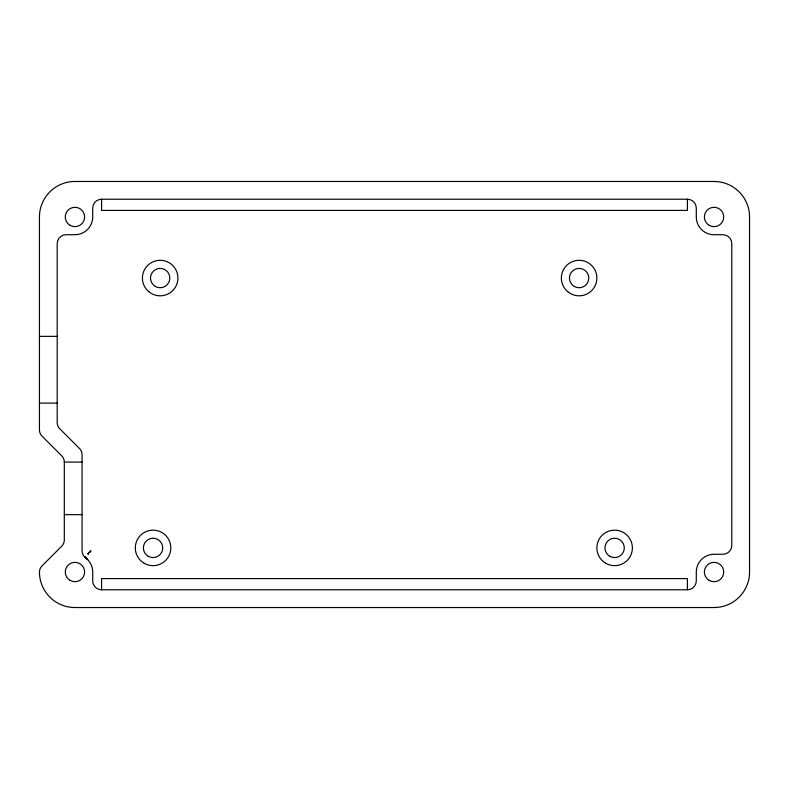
<?xml version="1.0" encoding="UTF-8"?>
<svg xmlns="http://www.w3.org/2000/svg" width="789" height="789" viewBox="0 0 789 789"><rect width="100%" height="100%" fill="white"/><g stroke="black" fill="none" stroke-linecap="round" stroke-linejoin="round"><path stroke-width="1.18" d="M101.584 199.222L687.416 199.222A8.876 8.876 0 0 1 696.293 208.099L696.293 216.975A17.752 17.752 0 0 0 714.045 234.727L722.921 234.727A8.876 8.876 0 0 1 731.798 243.604L731.798 545.396A8.876 8.876 0 0 1 722.921 554.272L714.045 554.272A17.752 17.752 0 0 0 696.293 572.025L696.293 580.901A8.876 8.876 0 0 1 687.416 589.778L101.584 589.778A8.876 8.876 0 0 1 92.707 580.901L92.707 572.025A17.752 17.752 0 0 0 85.606 557.823A8.876 8.876 0 0 1 82.056 550.722L82.056 454.73A8.876 8.876 0 0 0 79.452 448.458L59.806 428.802A8.876 8.876 0 0 1 57.203 422.529L57.203 243.604A8.876 8.876 0 0 1 66.079 234.727L74.955 234.727A17.752 17.752 0 0 0 92.707 216.975L92.707 208.099A8.876 8.876 0 0 1 101.584 199.222L101.584 210.407L687.416 210.407L687.416 199.222M39.45 336.361L57.203 336.361M39.45 403.11L57.203 403.11M64.303 462.088L64.303 539.942A8.876 8.876 0 0 1 61.7 546.225L42.054 565.871A8.876 8.876 0 0 0 39.45 572.193A35.505 35.505 0 0 0 74.955 607.53L714.045 607.53A35.505 35.505 0 0 0 749.55 572.025L749.55 216.975A35.505 35.505 0 0 0 714.045 181.47L74.955 181.47A35.505 35.505 0 0 0 39.45 216.975L39.45 429.877A8.876 8.876 0 0 0 42.054 436.159L61.7 455.805A8.876 8.876 0 0 1 64.303 462.088L82.056 462.088M64.303 514.655L82.056 514.655M90.104 551.836L88.763 552.842L90.932 550.722L90.005 551.955M687.416 589.778L687.416 578.593L101.584 578.593L101.584 589.778M85.695 557.705L87.747 559.559L84.67 556.827L85.676 557.734M85.942 557.379L84.956 556.541L85.942 557.379M88.516 553.947L87.757 553.819L88.516 553.947M70.122 580.388A9.655 9.655 0 0 0 84.61 572.025A9.655 9.655 0 0 0 70.122 563.662A9.655 9.655 0 0 0 70.122 580.388M709.212 580.388A9.655 9.655 0 0 0 723.7 572.025A9.655 9.655 0 0 0 709.212 563.662A9.655 9.655 0 0 0 709.212 580.388M70.122 225.338A9.655 9.655 0 0 0 84.61 216.975A9.655 9.655 0 0 0 70.122 208.612A9.655 9.655 0 0 0 70.122 225.338M709.212 225.338A9.655 9.655 0 0 0 723.7 216.975A9.655 9.655 0 0 0 709.212 208.612A9.655 9.655 0 0 0 709.212 225.338M148.756 291.664A17.752 17.752 0 0 0 177.653 281.14A17.752 17.752 0 0 0 154.092 261.376A17.752 17.752 0 0 0 148.756 291.664M155.334 286.427A9.655 9.655 0 0 0 169.822 278.063A9.655 9.655 0 0 0 155.334 269.7A9.655 9.655 0 0 0 155.334 286.427M567.715 291.664A17.752 17.752 0 0 0 596.612 281.14A17.752 17.752 0 0 0 573.051 261.376A17.752 17.752 0 0 0 567.715 291.664M574.293 286.427A9.655 9.655 0 0 0 588.781 278.063A9.655 9.655 0 0 0 574.293 269.7A9.655 9.655 0 0 0 574.293 286.427M605.755 563.277A17.752 17.752 0 0 0 632.384 547.901A17.752 17.752 0 0 0 605.755 532.526A17.752 17.752 0 0 0 605.755 563.277M609.798 556.265A9.655 9.655 0 0 0 624.286 547.901A9.655 9.655 0 0 0 609.798 539.538A9.655 9.655 0 0 0 609.798 556.265M144.19 563.277A17.752 17.752 0 0 0 170.818 547.901A17.752 17.752 0 0 0 144.19 532.526A17.752 17.752 0 0 0 144.19 563.277M148.233 556.265A9.655 9.655 0 0 0 162.721 547.901A9.655 9.655 0 0 0 148.233 539.538A9.655 9.655 0 0 0 148.233 556.265"/></g></svg>
